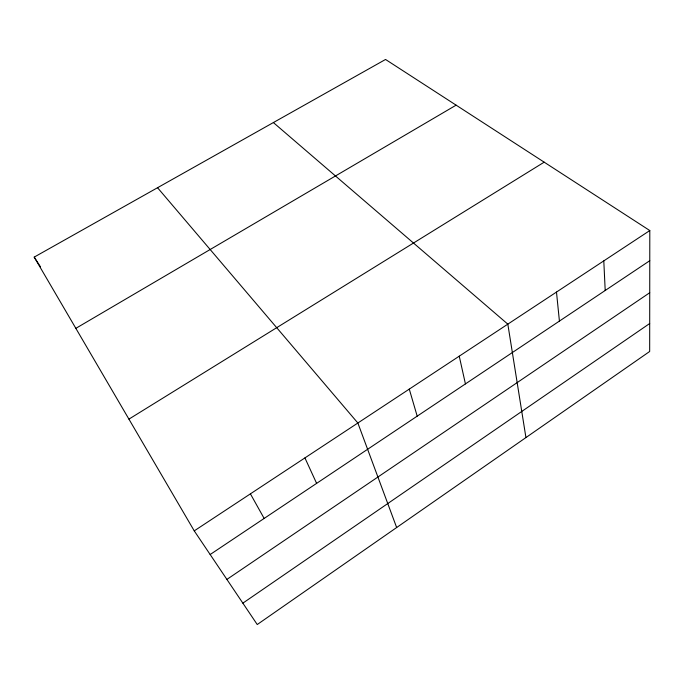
<?xml version="1.0" encoding="UTF-8"?>
<svg xmlns="http://www.w3.org/2000/svg" width="684" height="684" viewBox="0 0 684 684"><rect width="100%" height="100%" fill="white"/><g stroke="black" fill="none" stroke-linecap="round" stroke-linejoin="round"><path stroke-width="1.03" d="M649.8 230.551L649.672 351.482L257.244 624.535L194.247 530.87L34.2 257.107L385.545 59.465L649.8 230.551L194.247 530.87M242.863 603.151L649.697 323.515M226.9 579.416L649.732 292.726M210.159 554.527L649.766 260.707M128.925 419.13L544.182 162.168M75.847 328.346L456.117 105.156M273.378 122.564L507.827 324.148L525.936 437.572M157.551 187.715L357.86 423.011L396.652 527.526M34.2 257.107L40.518 266.871M250.412 493.848L264.152 518.438M304.927 457.912L316.615 483.374M409.28 389.119L417.197 416.154M459.246 356.176L465.428 383.912M556.485 292.068L559.418 321.095M603.792 260.886L605.203 290.495"/></g></svg>
